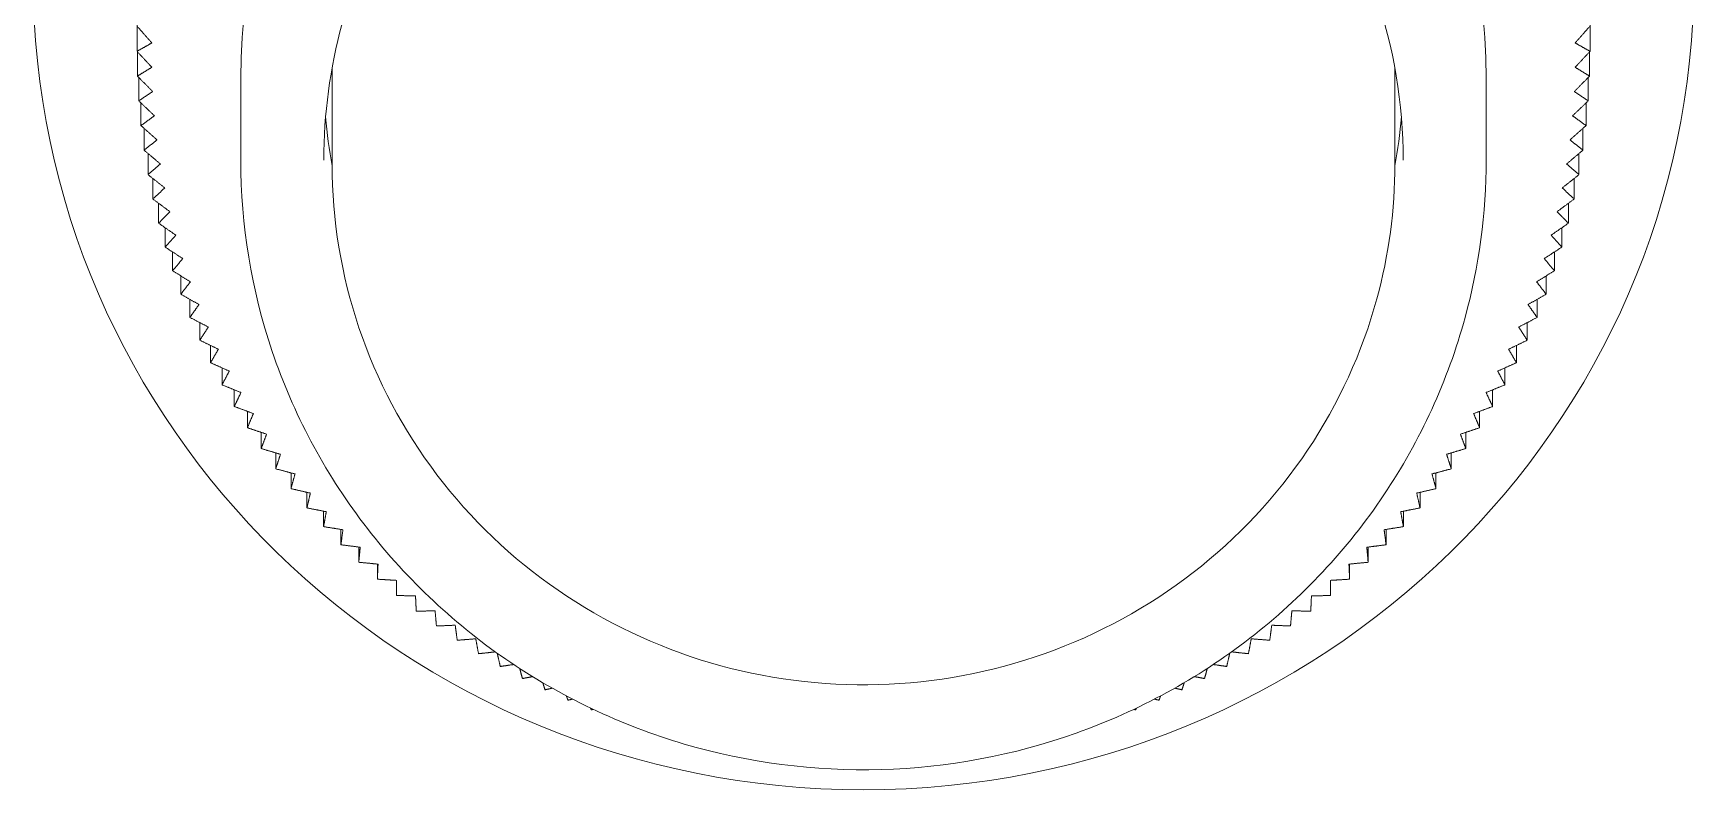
# Model space of a CAD drawing. Header units: millimetres. Extents: x 4969 to 37601, y -771 to 6478.
# Drawn here: x 28664.49 to 28704.49, y 1443.56 to 1461.8 of the extents above; entities that cross this region are included whole.
import ezdxf

# ---------------------------------------------------------------- set-up
doc = ezdxf.new("R2010")
doc.units = ezdxf.units.MM
doc.header["$LTSCALE"] = 7
doc.header["$MEASUREMENT"] = 0
doc.layers.add('REMOTE BOX ASSY(OP)$0$가시적인 것(ISO)', color=3, linetype='CONTINUOUS', lineweight=5)

msp = doc.modelspace()

# ---------------------------------------------------------------- linework, layer by layer
at = {"layer": 'REMOTE BOX ASSY(OP)$0$가시적인 것(ISO)'}
for p, q in [((28666.992, 1463.127, -0.01), (28666.992, 1461.359, -0.01)), ((28701.992, 1463.127, -0.01), (28701.992, 1461.359, -0.01)), ((28667.002, 1461.348, -0.01), (28667.002, 1460.762, -0.01)), ((28701.981, 1461.348, -0.01), (28701.981, 1460.762, -0.01)), ((28671.692, 1460.819, -0.01), (28671.692, 1458.636, -0.01)), ((28697.292, 1460.819, -0.01), (28697.292, 1458.636, -0.01)), ((28667.034, 1460.73, -0.01), (28667.034, 1460.165, -0.01)), ((28669.492, 1460.715, -0.01), (28669.492, 1458.74, -0.01)), ((28699.492, 1460.715, -0.01), (28699.492, 1458.74, -0.01)), ((28701.949, 1460.73, -0.01), (28701.949, 1460.165, -0.01)), ((28667.088, 1460.114, -0.01), (28667.088, 1459.57, -0.01)), ((28701.896, 1460.114, -0.01), (28701.896, 1459.57, -0.01)), ((28667.162, 1459.503, -0.01), (28667.162, 1458.977, -0.01)), ((28701.821, 1459.503, -0.01), (28701.821, 1458.977, -0.01)), ((28667.258, 1458.896, -0.01), (28667.258, 1458.387, -0.01)), ((28701.726, 1458.896, -0.01), (28701.726, 1458.387, -0.01)), ((28667.374, 1458.295, -0.01), (28667.374, 1457.8, -0.01)), ((28701.609, 1458.295, -0.01), (28701.609, 1457.8, -0.01)), ((28667.512, 1457.698, -0.01), (28667.512, 1457.218, -0.01)), ((28701.472, 1457.698, -0.01), (28701.472, 1457.218, -0.01)), ((28667.67, 1457.108, -0.01), (28667.67, 1456.641, -0.01)), ((28701.314, 1457.108, -0.01), (28701.314, 1456.641, -0.01)), ((28667.848, 1456.525, -0.01), (28667.848, 1456.07, -0.01)), ((28701.135, 1456.525, -0.01), (28701.135, 1456.07, -0.01)), ((28668.047, 1455.949, -0.01), (28668.047, 1455.505, -0.01)), ((28700.936, 1455.949, -0.01), (28700.936, 1455.505, -0.01)), ((28668.266, 1455.381, -0.01), (28668.266, 1454.947, -0.01)), ((28700.717, 1455.381, -0.01), (28700.717, 1454.947, -0.01)), ((28668.505, 1454.822, -0.01), (28668.505, 1454.397, -0.01)), ((28700.479, 1454.822, -0.01), (28700.479, 1454.397, -0.01)), ((28668.763, 1454.272, -0.01), (28668.763, 1453.856, -0.01)), ((28700.221, 1454.272, -0.01), (28700.221, 1453.856, -0.01)), ((28669.04, 1453.732, -0.01), (28669.04, 1453.323, -0.01)), ((28699.943, 1453.732, -0.01), (28699.943, 1453.323, -0.01)), ((28669.336, 1453.202, -0.01), (28669.336, 1452.801, -0.01)), ((28699.647, 1453.202, -0.01), (28699.647, 1452.801, -0.01)), ((28669.651, 1452.684, -0.01), (28669.651, 1452.288, -0.01)), ((28699.333, 1452.684, -0.01), (28699.333, 1452.288, -0.01)), ((28669.984, 1452.177, -0.01), (28669.984, 1451.787, -0.01)), ((28699, 1452.177, -0.01), (28699, 1451.787, -0.01)), ((28670.334, 1451.682, -0.01), (28670.334, 1451.298, -0.01)), ((28698.65, 1451.682, -0.01), (28698.65, 1451.298, -0.01)), ((28670.702, 1451.2, -0.01), (28670.702, 1450.821, -0.01)), ((28698.282, 1451.2, -0.01), (28698.282, 1450.821, -0.01)), ((28671.086, 1450.732, -0.01), (28671.086, 1450.356, -0.01)), ((28697.898, 1450.732, -0.01), (28697.898, 1450.356, -0.01)), ((28671.487, 1450.278, -0.01), (28671.487, 1449.905, -0.01)), ((28697.497, 1450.278, -0.01), (28697.497, 1449.905, -0.01)), ((28671.903, 1449.838, -0.01), (28671.903, 1449.468, -0.01)), ((28697.08, 1449.838, -0.01), (28697.08, 1449.468, -0.01)), ((28672.335, 1449.413, -0.01), (28672.335, 1449.046, -0.01)), ((28696.648, 1449.413, -0.01), (28696.648, 1449.046, -0.01)), ((28672.782, 1449.004, -0.01), (28672.782, 1448.639, -0.01)), ((28696.202, 1449.004, -0.01), (28696.202, 1448.639, -0.01))]:
    msp.add_line(p, q, dxfattribs=at)
for centre, major_axis, start_param, end_param in [((28684.492, 1460.715, -0.01), (15, 0), 0, 3.141593), ((28684.492, 1463.127, -0.01), (20, 0), 3.141593, 6.283185), ((28684.492, 1460.819, -0.01), (-12.8, 0), 6.271718, 6.283185), ((28684.492, 1460.819, -0.01), (12.8, 0), 0, 0.011467), ((28684.492, 1460.819, -0.01), (-13, 0), 0.081915, 0.175665), ((28684.492, 1460.819, -0.01), (13, 0), 6.107521, 6.20127)]:
    msp.add_ellipse(centre, major_axis=major_axis, ratio=0.978148, start_param=start_param, end_param=end_param, dxfattribs=at)
for points, knots in [([(28697.492, 1458.74, -0.01), (28697.492, 1460.096, -0.01), (28697.267, 1461.453, -0.01), (28696.391, 1464.027, -0.01), (28695.741, 1465.245, -0.01), (28694.079, 1467.419, -0.01), (28693.07, 1468.374, -0.01), (28690.795, 1469.924, -0.01), (28689.53, 1470.52, -0.01), (28686.874, 1471.292, -0.01), (28685.483, 1471.469, -0.01), (28682.715, 1471.387, -0.01), (28681.338, 1471.128, -0.01), (28678.737, 1470.202, -0.01), (28677.513, 1469.534, -0.01), (28675.341, 1467.857, -0.01), (28674.393, 1466.847, -0.01), (28672.869, 1464.586, -0.01), (28672.294, 1463.334, -0.01), (28671.641, 1460.956, -0.01), (28671.492, 1459.848, -0.01), (28671.492, 1458.74, -0.01)], [0, 0, 0, 0, 0.321159, 0.321159, 0.642065, 0.642065, 0.962346, 0.962346, 1.281932, 1.281932, 1.601016, 1.601016, 1.919945, 1.919945, 2.239101, 2.239101, 2.558808, 2.558808, 2.87922, 2.87922, 3.141593, 3.141593, 3.141593, 3.141593]), ([(28669.492, 1458.74, -0.01), (28669.492, 1457.174, -0.01), (28669.749, 1455.61, -0.01), (28670.753, 1452.638, -0.01), (28671.499, 1451.231, -0.01), (28673.406, 1448.718, -0.01), (28674.566, 1447.612, -0.01), (28677.184, 1445.812, -0.01), (28678.642, 1445.118, -0.01), (28681.708, 1444.216, -0.01), (28683.316, 1444.007, -0.01), (28686.518, 1444.096, -0.01), (28688.112, 1444.394, -0.01), (28691.123, 1445.467, -0.01), (28692.54, 1446.241, -0.01), (28695.053, 1448.188, -0.01), (28696.148, 1449.359, -0.01), (28697.906, 1451.98, -0.01), (28698.569, 1453.429, -0.01), (28699.32, 1456.179, -0.01), (28699.492, 1457.46, -0.01), (28699.492, 1458.74, -0.01)], [3.141593, 3.141593, 3.141593, 3.141593, 3.460664, 3.460664, 3.779932, 3.779932, 4.099695, 4.099695, 4.420022, 4.420022, 4.740765, 4.740765, 5.061641, 5.061641, 5.382329, 5.382329, 5.702561, 5.702561, 6.022221, 6.022221, 6.283185, 6.283185, 6.283185, 6.283185]), ([(28671.692, 1458.636, -0.01), (28671.692, 1457.3, -0.01), (28671.911, 1455.965, -0.01), (28672.767, 1453.428, -0.01), (28673.404, 1452.228, -0.01), (28675.03, 1450.083, -0.01), (28676.02, 1449.139, -0.01), (28678.254, 1447.602, -0.01), (28679.498, 1447.01, -0.01), (28682.114, 1446.239, -0.01), (28683.486, 1446.061, -0.01), (28686.219, 1446.136, -0.01), (28687.58, 1446.39, -0.01), (28690.15, 1447.306, -0.01), (28691.359, 1447.967, -0.01), (28693.504, 1449.629, -0.01), (28694.439, 1450.629, -0.01), (28695.939, 1452.866, -0.01), (28696.504, 1454.103, -0.01), (28697.145, 1456.451, -0.01), (28697.292, 1457.543, -0.01), (28697.292, 1458.636, -0.01)], [3.141593, 3.141593, 3.141593, 3.141593, 3.460511, 3.460511, 3.779659, 3.779659, 4.099381, 4.099381, 4.419762, 4.419762, 4.740628, 4.740628, 5.06165, 5.06165, 5.382452, 5.382452, 5.702721, 5.702721, 6.022325, 6.022325, 6.283185, 6.283185, 6.283185, 6.283185])]:
    msp.add_open_spline(points, degree=3, knots=knots, dxfattribs=at)
for points, weights in [([(28667.002, 1461.957, -0.01), (28667.177, 1461.756, -0.01), (28667.348, 1461.561, -0.01)], [1, 1.00010309761, 1.00002561969]), ([(28701.635, 1461.561, -0.01), (28701.806, 1461.756, -0.01), (28701.981, 1461.957, -0.01)], [1.00002561969, 1.00010309761, 1]), ([(28667.348, 1461.561, -0.01), (28667.172, 1461.461, -0.01), (28666.992, 1461.359, -0.01)], [1.00002561969, 1.00010309761, 1]), ([(28666.992, 1461.359, -0.01), (28667.172, 1461.165, -0.01), (28667.348, 1460.975, -0.01)], [1, 1.00010309761, 1.00002561969]), ([(28701.992, 1461.359, -0.01), (28701.812, 1461.461, -0.01), (28701.635, 1461.561, -0.01)], [1, 1.0001030976, 1.00002561969]), ([(28701.635, 1460.975, -0.01), (28701.812, 1461.165, -0.01), (28701.992, 1461.359, -0.01)], [1.00002561969, 1.0001030976, 1]), ([(28667.348, 1460.975, -0.01), (28667.177, 1460.869, -0.01), (28667.002, 1460.762, -0.01)], [1.00002561969, 1.0001030976, 1]), ([(28701.981, 1460.762, -0.01), (28701.806, 1460.869, -0.01), (28701.635, 1460.975, -0.01)], [1, 1.0001030976, 1.00002561969]), ([(28667.002, 1460.762, -0.01), (28667.188, 1460.574, -0.01), (28667.369, 1460.39, -0.01)], [1, 1.0001030976, 1.00002561969]), ([(28701.614, 1460.39, -0.01), (28701.796, 1460.574, -0.01), (28701.981, 1460.762, -0.01)], [1.00002561969, 1.0001030976, 1]), ([(28667.369, 1460.39, -0.01), (28667.204, 1460.279, -0.01), (28667.034, 1460.165, -0.01)], [1.00002561969, 1.0001030976, 1]), ([(28667.034, 1460.165, -0.01), (28667.225, 1459.984, -0.01), (28667.411, 1459.806, -0.01)], [1, 1.00010309761, 1.00002561969]), ([(28701.572, 1459.806, -0.01), (28701.759, 1459.984, -0.01), (28701.949, 1460.165, -0.01)], [1.00002561969, 1.0001030976, 1]), ([(28701.949, 1460.165, -0.01), (28701.78, 1460.279, -0.01), (28701.614, 1460.39, -0.01)], [1, 1.00010309761, 1.00002561969]), ([(28667.411, 1459.806, -0.01), (28667.251, 1459.689, -0.01), (28667.088, 1459.57, -0.01)], [1.00002561969, 1.0001030976, 1]), ([(28701.896, 1459.57, -0.01), (28701.733, 1459.689, -0.01), (28701.572, 1459.806, -0.01)], [1, 1.0001030976, 1.00002561969]), ([(28667.088, 1459.57, -0.01), (28667.283, 1459.395, -0.01), (28667.474, 1459.224, -0.01)], [1, 1.0001030976, 1.00002561969]), ([(28667.474, 1459.224, -0.01), (28667.319, 1459.102, -0.01), (28667.162, 1458.977, -0.01)], [1.00002561969, 1.0001030976, 1]), ([(28701.51, 1459.224, -0.01), (28701.701, 1459.395, -0.01), (28701.896, 1459.57, -0.01)], [1.00002561969, 1.0001030976, 1]), ([(28701.821, 1458.977, -0.01), (28701.664, 1459.102, -0.01), (28701.51, 1459.224, -0.01)], [1, 1.00010309761, 1.00002561969]), ([(28667.162, 1458.977, -0.01), (28667.361, 1458.809, -0.01), (28667.557, 1458.644, -0.01)], [1, 1.0001030976, 1.00002561969]), ([(28701.427, 1458.644, -0.01), (28701.622, 1458.809, -0.01), (28701.821, 1458.977, -0.01)], [1.00002561969, 1.0001030976, 1]), ([(28667.557, 1458.644, -0.01), (28667.409, 1458.517, -0.01), (28667.258, 1458.387, -0.01)], [1.00002561969, 1.0001030976, 1]), ([(28701.726, 1458.387, -0.01), (28701.575, 1458.517, -0.01), (28701.427, 1458.644, -0.01)], [1, 1.0001030976, 1.00002561969]), ([(28667.258, 1458.387, -0.01), (28667.461, 1458.225, -0.01), (28667.661, 1458.068, -0.01)], [1, 1.0001030976, 1.00002561969]), ([(28667.661, 1458.068, -0.01), (28667.519, 1457.935, -0.01), (28667.374, 1457.8, -0.01)], [1.00002561969, 1.0001030976, 1]), ([(28701.323, 1458.068, -0.01), (28701.522, 1458.225, -0.01), (28701.726, 1458.387, -0.01)], [1.00002561969, 1.0001030976, 1]), ([(28701.609, 1457.8, -0.01), (28701.465, 1457.935, -0.01), (28701.323, 1458.068, -0.01)], [1, 1.0001030976, 1.00002561969]), ([(28667.374, 1457.8, -0.01), (28667.582, 1457.646, -0.01), (28667.785, 1457.495, -0.01)], [1, 1.00010309761, 1.00002561969]), ([(28701.198, 1457.495, -0.01), (28701.402, 1457.646, -0.01), (28701.609, 1457.8, -0.01)], [1.00002561969, 1.00010309761, 1]), ([(28667.785, 1457.495, -0.01), (28667.65, 1457.358, -0.01), (28667.512, 1457.218, -0.01)], [1.00002561969, 1.00010309761, 1]), ([(28667.512, 1457.218, -0.01), (28667.723, 1457.071, -0.01), (28667.93, 1456.927, -0.01)], [1, 1.0001030976, 1.00002561969]), ([(28701.053, 1456.927, -0.01), (28701.261, 1457.071, -0.01), (28701.472, 1457.218, -0.01)], [1.00002561969, 1.0001030976, 1]), ([(28701.472, 1457.218, -0.01), (28701.334, 1457.358, -0.01), (28701.198, 1457.495, -0.01)], [1, 1.0001030976, 1.00002561969]), ([(28667.93, 1456.927, -0.01), (28667.801, 1456.785, -0.01), (28667.67, 1456.641, -0.01)], [1.00002561969, 1.00010309761, 1]), ([(28701.314, 1456.641, -0.01), (28701.182, 1456.785, -0.01), (28701.053, 1456.927, -0.01)], [1, 1.0001030976, 1.00002561969]), ([(28667.67, 1456.641, -0.01), (28667.884, 1456.501, -0.01), (28668.095, 1456.365, -0.01)], [1, 1.00010309761, 1.00002561969]), ([(28700.889, 1456.365, -0.01), (28701.099, 1456.501, -0.01), (28701.314, 1456.641, -0.01)], [1.00002561969, 1.0001030976, 1]), ([(28668.095, 1456.365, -0.01), (28667.973, 1456.218, -0.01), (28667.848, 1456.07, -0.01)], [1.00002561969, 1.0001030976, 1]), ([(28667.848, 1456.07, -0.01), (28668.066, 1455.937, -0.01), (28668.28, 1455.808, -0.01)], [1, 1.00010309761, 1.00002561969]), ([(28700.704, 1455.808, -0.01), (28700.917, 1455.937, -0.01), (28701.135, 1456.07, -0.01)], [1.00002561969, 1.0001030976, 1]), ([(28701.135, 1456.07, -0.01), (28701.011, 1456.218, -0.01), (28700.889, 1456.365, -0.01)], [1, 1.0001030976, 1.00002561969]), ([(28668.28, 1455.808, -0.01), (28668.165, 1455.658, -0.01), (28668.047, 1455.505, -0.01)], [1.00002561969, 1.00010309761, 1]), ([(28700.936, 1455.505, -0.01), (28700.819, 1455.658, -0.01), (28700.704, 1455.808, -0.01)], [1, 1.0001030976, 1.00002561969]), ([(28668.047, 1455.505, -0.01), (28668.268, 1455.38, -0.01), (28668.485, 1455.258, -0.01)], [1, 1.0001030976, 1.00002561969]), ([(28668.485, 1455.258, -0.01), (28668.376, 1455.104, -0.01), (28668.266, 1454.947, -0.01)], [1.00002561969, 1.00010309761, 1]), ([(28700.499, 1455.258, -0.01), (28700.715, 1455.38, -0.01), (28700.936, 1455.505, -0.01)], [1.00002561969, 1.0001030976, 1]), ([(28700.717, 1454.947, -0.01), (28700.607, 1455.104, -0.01), (28700.499, 1455.258, -0.01)], [1, 1.0001030976, 1.00002561969]), ([(28668.266, 1454.947, -0.01), (28668.49, 1454.829, -0.01), (28668.709, 1454.715, -0.01)], [1, 1.00010309761, 1.00002561969]), ([(28700.275, 1454.715, -0.01), (28700.494, 1454.829, -0.01), (28700.717, 1454.947, -0.01)], [1.00002561969, 1.0001030976, 1]), ([(28668.709, 1454.715, -0.01), (28668.608, 1454.557, -0.01), (28668.505, 1454.397, -0.01)], [1.00002561969, 1.00010309761, 1]), ([(28700.479, 1454.397, -0.01), (28700.376, 1454.557, -0.01), (28700.275, 1454.715, -0.01)], [1, 1.0001030976, 1.00002561969]), ([(28668.505, 1454.397, -0.01), (28668.731, 1454.287, -0.01), (28668.952, 1454.18, -0.01)], [1, 1.0001030976, 1.00002561969]), ([(28668.952, 1454.18, -0.01), (28668.858, 1454.019, -0.01), (28668.763, 1453.856, -0.01)], [1.00002561969, 1.00010309761, 1]), ([(28700.031, 1454.18, -0.01), (28700.253, 1454.287, -0.01), (28700.479, 1454.397, -0.01)], [1.00002561969, 1.0001030976, 1]), ([(28700.221, 1453.856, -0.01), (28700.125, 1454.019, -0.01), (28700.031, 1454.18, -0.01)], [1, 1.0001030976, 1.00002561969]), ([(28668.763, 1453.856, -0.01), (28668.991, 1453.753, -0.01), (28669.215, 1453.654, -0.01)], [1, 1.0001030976, 1.00002561969]), ([(28669.215, 1453.654, -0.01), (28669.128, 1453.49, -0.01), (28669.04, 1453.323, -0.01)], [1.00002561969, 1.00010309761, 1]), ([(28699.769, 1453.654, -0.01), (28699.992, 1453.753, -0.01), (28700.221, 1453.856, -0.01)], [1.00002561969, 1.0001030976, 1]), ([(28699.943, 1453.323, -0.01), (28699.855, 1453.49, -0.01), (28699.769, 1453.654, -0.01)], [1, 1.0001030976, 1.00002561969]), ([(28669.04, 1453.323, -0.01), (28669.27, 1453.229, -0.01), (28669.496, 1453.137, -0.01)], [1, 1.0001030976, 1.00002561969]), ([(28699.488, 1453.137, -0.01), (28699.713, 1453.229, -0.01), (28699.943, 1453.323, -0.01)], [1.00002561969, 1.0001030976, 1]), ([(28669.496, 1453.137, -0.01), (28669.417, 1452.97, -0.01), (28669.336, 1452.801, -0.01)], [1.00002561969, 1.0001030976, 1]), ([(28669.336, 1452.801, -0.01), (28669.568, 1452.714, -0.01), (28669.795, 1452.63, -0.01)], [1, 1.00010309761, 1.00002561969]), ([(28699.189, 1452.63, -0.01), (28699.416, 1452.714, -0.01), (28699.647, 1452.801, -0.01)], [1.00002561969, 1.00010309761, 1]), ([(28699.647, 1452.801, -0.01), (28699.567, 1452.97, -0.01), (28699.488, 1453.137, -0.01)], [1, 1.00010309761, 1.00002561969]), ([(28669.795, 1452.63, -0.01), (28669.724, 1452.461, -0.01), (28669.651, 1452.288, -0.01)], [1.00002561969, 1.00010309761, 1]), ([(28699.333, 1452.288, -0.01), (28699.26, 1452.461, -0.01), (28699.189, 1452.63, -0.01)], [1, 1.00010309761, 1.00002561969]), ([(28669.651, 1452.288, -0.01), (28669.884, 1452.21, -0.01), (28670.112, 1452.134, -0.01)], [1, 1.0001030976, 1.00002561969]), ([(28670.112, 1452.134, -0.01), (28670.048, 1451.962, -0.01), (28669.984, 1451.787, -0.01)], [1.00002561969, 1.00010309761, 1]), ([(28698.872, 1452.134, -0.01), (28699.1, 1452.21, -0.01), (28699.333, 1452.288, -0.01)], [1.00002561969, 1.0001030976, 1]), ([(28699, 1451.787, -0.01), (28698.935, 1451.962, -0.01), (28698.872, 1452.134, -0.01)], [1, 1.00010309761, 1.00002561969]), ([(28669.984, 1451.787, -0.01), (28670.217, 1451.717, -0.01), (28670.447, 1451.648, -0.01)], [1, 1.0001030976, 1.00002561969]), ([(28670.447, 1451.648, -0.01), (28670.391, 1451.475, -0.01), (28670.334, 1451.298, -0.01)], [1.00002561969, 1.0001030976, 1]), ([(28698.537, 1451.648, -0.01), (28698.766, 1451.717, -0.01), (28699, 1451.787, -0.01)], [1.00002561969, 1.0001030976, 1]), ([(28698.65, 1451.298, -0.01), (28698.593, 1451.475, -0.01), (28698.537, 1451.648, -0.01)], [1, 1.0001030976, 1.00002561969]), ([(28670.334, 1451.298, -0.01), (28670.569, 1451.235, -0.01), (28670.798, 1451.175, -0.01)], [1, 1.0001030976, 1.00002561969]), ([(28698.185, 1451.175, -0.01), (28698.415, 1451.235, -0.01), (28698.65, 1451.298, -0.01)], [1.00002561969, 1.0001030976, 1]), ([(28670.798, 1451.175, -0.01), (28670.75, 1450.999, -0.01), (28670.702, 1450.821, -0.01)], [1.00002561969, 1.0001030976, 1]), ([(28670.702, 1450.821, -0.01), (28670.937, 1450.766, -0.01), (28671.167, 1450.714, -0.01)], [1, 1.0001030976, 1.00002561969]), ([(28697.817, 1450.714, -0.01), (28698.047, 1450.766, -0.01), (28698.282, 1450.821, -0.01)], [1.00002561969, 1.0001030976, 1]), ([(28698.282, 1450.821, -0.01), (28698.233, 1450.999, -0.01), (28698.185, 1451.175, -0.01)], [1, 1.0001030976, 1.00002561969]), ([(28671.167, 1450.714, -0.01), (28671.127, 1450.536, -0.01), (28671.086, 1450.356, -0.01)], [1.00002561969, 1.0001030976, 1]), ([(28697.898, 1450.356, -0.01), (28697.857, 1450.536, -0.01), (28697.817, 1450.714, -0.01)], [1, 1.0001030976, 1.00002561969]), ([(28671.086, 1450.356, -0.01), (28671.321, 1450.31, -0.01), (28671.551, 1450.265, -0.01)], [1, 1.0001030976, 1.00002561969]), ([(28671.551, 1450.265, -0.01), (28671.519, 1450.087, -0.01), (28671.487, 1449.905, -0.01)], [1.00002561969, 1.0001030976, 1]), ([(28697.432, 1450.265, -0.01), (28697.662, 1450.31, -0.01), (28697.898, 1450.356, -0.01)], [1.00002561969, 1.0001030976, 1]), ([(28697.497, 1449.905, -0.01), (28697.464, 1450.087, -0.01), (28697.432, 1450.265, -0.01)], [1, 1.00010309759, 1.00002561969]), ([(28671.487, 1449.905, -0.01), (28671.722, 1449.867, -0.01), (28671.952, 1449.83, -0.01)], [1, 1.00010309761, 1.00002561969]), ([(28671.952, 1449.83, -0.01), (28671.928, 1449.651, -0.01), (28671.903, 1449.468, -0.01)], [1.00002561969, 1.0001030976, 1]), ([(28697.032, 1449.83, -0.01), (28697.262, 1449.867, -0.01), (28697.497, 1449.905, -0.01)], [1.00002561969, 1.00010309761, 1]), ([(28697.08, 1449.468, -0.01), (28697.056, 1449.651, -0.01), (28697.032, 1449.83, -0.01)], [1, 1.0001030976, 1.00002561969]), ([(28671.903, 1449.468, -0.01), (28672.138, 1449.438, -0.01), (28672.368, 1449.409, -0.01)], [1, 1.0001030976, 1.00002561969]), ([(28672.368, 1449.409, -0.01), (28672.352, 1449.229, -0.01), (28672.335, 1449.046, -0.01)], [1.00002561969, 1.0001030976, 1]), ([(28696.616, 1449.409, -0.01), (28696.846, 1449.438, -0.01), (28697.08, 1449.468, -0.01)], [1.00002561969, 1.0001030976, 1]), ([(28696.648, 1449.046, -0.01), (28696.632, 1449.229, -0.01), (28696.616, 1449.409, -0.01)], [1, 1.0001030976, 1.00002561969]), ([(28672.335, 1449.046, -0.01), (28672.569, 1449.024, -0.01), (28672.798, 1449.002, -0.01)], [1, 1.0001030976, 1.00002561969]), ([(28672.798, 1449.002, -0.01), (28672.79, 1448.822, -0.01), (28672.782, 1448.639, -0.01)], [1.00002561969, 1.0001030976, 1]), ([(28696.185, 1449.002, -0.01), (28696.414, 1449.024, -0.01), (28696.648, 1449.046, -0.01)], [1.00002561969, 1.00010309761, 1]), ([(28696.202, 1448.639, -0.01), (28696.193, 1448.822, -0.01), (28696.185, 1449.002, -0.01)], [1, 1.00010309761, 1.00002561969]), ([(28672.782, 1448.639, -0.01), (28673.015, 1448.624, -0.01), (28673.243, 1448.611, -0.01)], [1, 1.0001030976, 1.00002561969]), ([(28673.243, 1448.611, -0.01), (28673.243, 1448.43, -0.01), (28673.243, 1448.247, -0.01)], [1.00002561969, 1.0001030976, 1]), ([(28695.741, 1448.611, -0.01), (28695.969, 1448.624, -0.01), (28696.202, 1448.639, -0.01)], [1.00002561969, 1.0001030976, 1]), ([(28695.741, 1448.247, -0.01), (28695.741, 1448.43, -0.01), (28695.741, 1448.611, -0.01)], [1, 1.0001030976, 1.00002561969]), ([(28673.243, 1448.247, -0.01), (28673.475, 1448.24, -0.01), (28673.701, 1448.234, -0.01)], [1, 1.00010309761, 1.00002561969]), ([(28673.701, 1448.234, -0.01), (28673.709, 1448.054, -0.01), (28673.718, 1447.871, -0.01)], [1.00002561969, 1.00010309761, 1]), ([(28695.266, 1447.871, -0.01), (28695.274, 1448.054, -0.01), (28695.282, 1448.234, -0.01)], [1, 1.00010309761, 1.00002561969]), ([(28695.282, 1448.234, -0.01), (28695.509, 1448.24, -0.01), (28695.741, 1448.247, -0.01)], [1.00002561969, 1.0001030976, 1]), ([(28673.718, 1447.871, -0.01), (28673.948, 1447.872, -0.01), (28674.173, 1447.874, -0.01)], [1, 1.00010309761, 1.00002561969]), ([(28674.173, 1447.874, -0.01), (28674.189, 1447.694, -0.01), (28674.205, 1447.511, -0.01)], [1.00002561969, 1.00010309761, 1]), ([(28694.778, 1447.511, -0.01), (28694.794, 1447.694, -0.01), (28694.81, 1447.874, -0.01)], [1, 1.0001030976, 1.00002561969]), ([(28694.81, 1447.874, -0.01), (28695.036, 1447.872, -0.01), (28695.266, 1447.871, -0.01)], [1.00002561969, 1.0001030976, 1]), ([(28674.205, 1447.511, -0.01), (28674.434, 1447.52, -0.01), (28674.657, 1447.53, -0.01)], [1, 1.0001030976, 1.00002561969]), ([(28674.657, 1447.53, -0.01), (28674.681, 1447.351, -0.01), (28674.706, 1447.168, -0.01)], [1.00002561969, 1.0001030976, 1]), ([(28674.706, 1447.168, -0.01), (28674.932, 1447.185, -0.01), (28675.153, 1447.202, -0.01)], [1, 1.0001030976, 1.00002561969]), ([(28675.153, 1447.202, -0.01), (28675.185, 1447.024, -0.01), (28675.218, 1446.843, -0.01)], [1.00002561969, 1.0001030976, 1]), ([(28693.765, 1446.843, -0.01), (28693.798, 1447.024, -0.01), (28693.83, 1447.202, -0.01)], [1, 1.00010309761, 1.00002561969]), ([(28693.83, 1447.202, -0.01), (28694.052, 1447.185, -0.01), (28694.278, 1447.168, -0.01)], [1.00002561969, 1.00010309761, 1]), ([(28694.278, 1447.168, -0.01), (28694.302, 1447.351, -0.01), (28694.326, 1447.53, -0.01)], [1, 1.0001030976, 1.00002561969]), ([(28694.326, 1447.53, -0.01), (28694.55, 1447.52, -0.01), (28694.778, 1447.511, -0.01)], [1.00002561969, 1.0001030976, 1]), ([(28675.218, 1446.843, -0.01), (28675.423, 1446.865, -0.01), (28675.624, 1446.888, -0.01)], [1, 1.0000944782, 1.00003731248]), ([(28675.669, 1446.856, -0.01), (28675.705, 1446.697, -0.01), (28675.742, 1446.535, -0.01)], [1.00003956915, 1.00009256185, 1]), ([(28693.242, 1446.535, -0.01), (28693.278, 1446.697, -0.01), (28693.314, 1446.856, -0.01)], [1, 1.00009256185, 1.00003956915]), ([(28693.359, 1446.888, -0.01), (28693.56, 1446.865, -0.01), (28693.765, 1446.843, -0.01)], [1.00003731249, 1.00009447822, 1]), ([(28675.742, 1446.535, -0.01), (28675.905, 1446.559, -0.01), (28676.066, 1446.583, -0.01)], [1, 1.00007622068, 1.00005374359]), ([(28676.21, 1446.489, -0.01), (28676.243, 1446.368, -0.01), (28676.276, 1446.245, -0.01)], [1.00005653107, 1.00007057698, 1]), ([(28692.707, 1446.245, -0.01), (28692.741, 1446.368, -0.01), (28692.774, 1446.489, -0.01)], [1, 1.00007057698, 1.00005653106]), ([(28692.917, 1446.583, -0.01), (28693.078, 1446.559, -0.01), (28693.242, 1446.535, -0.01)], [1.00005374358, 1.00007622067, 1]), ([(28676.276, 1446.245, -0.01), (28676.4, 1446.268, -0.01), (28676.523, 1446.291, -0.01)], [1, 1.00005871887, 1.00005886209]), ([(28676.765, 1446.145, -0.01), (28676.793, 1446.06, -0.01), (28676.82, 1445.974, -0.01)], [1.00005751893, 1.00004996962, 1]), ([(28676.82, 1445.974, -0.01), (28676.908, 1445.993, -0.01), (28676.995, 1446.013, -0.01)], [1, 1.00004202541, 1.00005404637]), ([(28691.989, 1446.013, -0.01), (28692.076, 1445.993, -0.01), (28692.163, 1445.974, -0.01)], [1.00005404637, 1.00004202541, 1]), ([(28692.163, 1445.974, -0.01), (28692.191, 1446.06, -0.01), (28692.218, 1446.145, -0.01)], [1, 1.00004996962, 1.00005751893]), ([(28692.461, 1446.291, -0.01), (28692.583, 1446.268, -0.01), (28692.707, 1446.245, -0.01)], [1.00005886209, 1.00005871887, 1]), ([(28677.335, 1445.826, -0.01), (28677.354, 1445.774, -0.01), (28677.374, 1445.722, -0.01)], [1.0000454799, 1.00003079594, 1]), ([(28677.374, 1445.722, -0.01), (28677.428, 1445.735, -0.01), (28677.481, 1445.749, -0.01)], [1, 1.00002619385, 1.00004073141]), ([(28691.503, 1445.749, -0.01), (28691.556, 1445.735, -0.01), (28691.61, 1445.722, -0.01)], [1.00004073141, 1.00002619385, 1]), ([(28691.61, 1445.722, -0.01), (28691.629, 1445.774, -0.01), (28691.648, 1445.826, -0.01)], [1, 1.00003079594, 1.00004547991]), ([(28677.918, 1445.532, -0.01), (28677.927, 1445.51, -0.01), (28677.936, 1445.488, -0.01)], [1.00002329294, 1.00001310539, 1]), ([(28677.936, 1445.488, -0.01), (28677.959, 1445.495, -0.01), (28677.981, 1445.502, -0.01)], [1, 1.00001127859, 1.0000203961]), ([(28691.002, 1445.502, -0.01), (28691.025, 1445.495, -0.01), (28691.047, 1445.488, -0.01)], [1.0000203961, 1.00001127859, 1]), ([(28691.047, 1445.488, -0.01), (28691.057, 1445.51, -0.01), (28691.066, 1445.532, -0.01)], [1, 1.00001310539, 1.00002329294])]:
    msp.add_rational_spline(points, weights, degree=2, dxfattribs=at)

doc.saveas('drawing.dxf')
